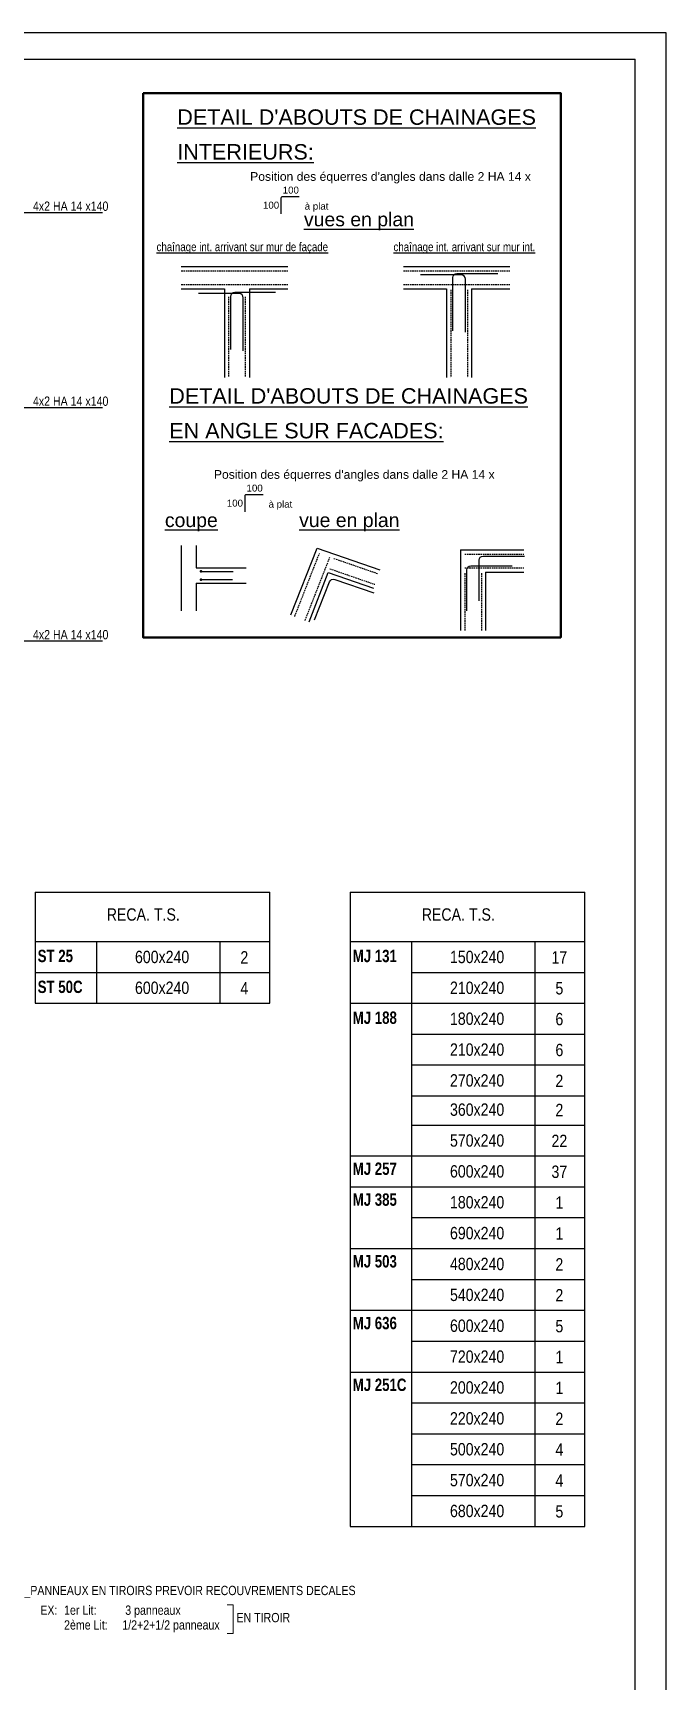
# Model space of a CAD drawing. Header units: centimetres. Extents: x 24964 to 31264, y 2319 to 6519.
# Drawn here: x 30239 to 31264, y 3850 to 6519 of the extents above; entities that cross this region are included whole.
import ezdxf
from ezdxf.enums import TextEntityAlignment as Align

# ---------------------------------------------------------------- set-up
doc = ezdxf.new("R2010")
doc.units = ezdxf.units.CM
doc.header["$LTSCALE"] = 12.7
doc.linetypes.add('CACHE', pattern=[9.525, 6.35, -3.175])
for name, color, linetype in [('01_arm', 50, 'Continuous'), ('01_ARMA_INF', 50, 'Continuous'), ('01_cote_gen', 4, 'Continuous'), ('01_texte', 230, 'Continuous'), ('_CAD_2_', 2, 'Continuous')]:
    doc.layers.add(name, color=color, linetype=linetype)
doc.layers.add('01_coupés', color=2, linetype='Continuous', lineweight=50)
doc.styles.add('impact', font='impact.ttf')
doc.styles.add('MATTE_TXT', font='arial.ttf')
doc.styles.add('michel-cote', font='ARIALN.TTF')
doc.styles.add('NARROW', font='ARIALN.TTF')
doc.styles.add('STYLE2', font='ARIALN.TTF')

msp = doc.modelspace()

# ---------------------------------------------------------------- linework, layer by layer
at = {"layer": '01_arm', "elevation": -0.05}
for points in [[(30939.21, 6034.1), (30939.21, 6120.29, 0.4026423), (30932.73, 6127.03), (30866.45, 6127.03)], [(30918.87, 6036.42), (30918.87, 6122.61, -0.4026423), (30925.35, 6129.36), (30991.63, 6129.36)], [(30579.39, 6003.81), (30579.39, 6089.99, 0.4026423), (30572.91, 6096.74), (30506.63, 6096.74)], [(30559.05, 6006.13), (30559.05, 6092.32, -0.4026423), (30565.53, 6099.07), (30631.81, 6099.07)], [(30961.37, 5598.93), (30961.37, 5665.17, -0.4026423), (30968.11, 5671.65), (31035.13, 5671.65)], [(30694.89, 5568.28), (30719.06, 5629.99, -0.4026423), (30727.56, 5633.91), (30790.89, 5611.96)], [(30941.31, 5582.9), (30941.31, 5649.13, -0.4026423), (30948.05, 5655.61), (31015.08, 5655.61)]]:
    msp.add_lwpolyline(points, format="xyb", dxfattribs=at)
at = {"layer": '01_ARMA_INF', "linetype": 'Continuous', "lineweight": 0}
for p, q in [((30553.54, 3972.94), (30563.23, 3972.94)), ((30563.23, 3972.94), (30563.23, 3926.8)), ((30553.54, 3926.8), (30563.23, 3926.8))]:
    msp.add_line(p, q, dxfattribs=at)
at = {"layer": '01_cote_gen'}
for p, q in [((31264.29, 6518.88), (24964.29, 6518.88)), ((31264.29, 3772.1), (31264.29, 6518.88))]:
    msp.add_line(p, q, dxfattribs=at)
at = {"layer": '01_coupés', "elevation": -0.05}
msp.add_lwpolyline([(30417.19, 6421.44), (31093.8, 6421.44), (31093.8, 5539.8), (30417.19, 5539.8)], close=True, dxfattribs=at)
at = {"layer": '01_texte'}
for p, q in [((25014.29, 6476.69), (31214.29, 6476.69)), ((31214.29, 3772.1), (31214.29, 6476.69)), ((30478.9, 6140.49, -0.05), (30651.51, 6140.49, -0.05)), ((30838.72, 6140.49, -0.05), (31011.33, 6140.49, -0.05)), ((30478.9, 6104.49, -0.05), (30548.97, 6104.49, -0.05)), ((30548.97, 6104.49, -0.05), (30548.97, 5961.08, -0.05)), ((30589.47, 6104.49, -0.05), (30651.51, 6104.49, -0.05)), ((30589.47, 6104.49, -0.05), (30589.47, 5961.08, -0.05)), ((30838.72, 6104.49, -0.05), (30908.79, 6104.49, -0.05)), ((30908.79, 6104.49, -0.05), (30908.79, 5961.08, -0.05)), ((30949.29, 6104.49, -0.05), (31011.33, 6104.49, -0.05)), ((30949.29, 6104.49, -0.05), (30949.29, 5961.08, -0.05)), ((30478.76, 5688.86, -0.05), (30478.76, 5583.08, -0.05)), ((30503.02, 5688.86, -0.05), (30503.02, 5652.5, -0.05)), ((30656.57, 5576.51, -0.05), (30698.88, 5684.51, -0.05)), ((30698.88, 5684.51, -0.05), (30800.42, 5649.38, -0.05)), ((30931.54, 5681.74, -0.05), (31034.07, 5681.74, -0.05)), ((30931.54, 5681.74, -0.05), (30931.54, 5551.01, -0.05)), ((30503.02, 5652.5, -0.05), (30583.86, 5652.5, -0.05)), ((30510.95, 5646.9, -0.05), (30563.13, 5646.9, -0.05)), ((30510.95, 5633.49, -0.05), (30562.22, 5633.49, -0.05)), ((30685.9, 5565.02, -0.05), (30717.17, 5644.85, -0.05)), ((30717.17, 5644.85, -0.05), (30790.12, 5619.61, -0.05)), ((30972.04, 5645.74, -0.05), (31034.07, 5645.74, -0.05)), ((30972.04, 5645.74, -0.05), (30972.04, 5551.01, -0.05)), ((30503.02, 5627.89, -0.05), (30583.86, 5627.89, -0.05)), ((30503.02, 5627.89, -0.05), (30503.02, 5583.08, -0.05))]:
    msp.add_line(p, q, dxfattribs=at)
at = {"layer": '01_texte', "ltscale": 30}
for p, q in [((29909.55, 6228.35), (30351.19, 6228.35)), ((29909.55, 5912.56), (30351.19, 5912.56)), ((29909.55, 5534.46), (30351.19, 5534.46)), ((30242.22, 5127.46), (30622.22, 5127.46)), ((30242.22, 5127.46), (30242.22, 4947.46)), ((30622.22, 4947.46), (30622.22, 5127.46)), ((30622.22, 5047.46), (30622.22, 5127.46)), ((30752.53, 5127.46), (31132.53, 5127.46)), ((30752.53, 5127.46), (30752.53, 4150.19)), ((31132.53, 4150.19), (31132.53, 5127.46)), ((31132.53, 5047.46), (31132.53, 5127.46)), ((30242.22, 5047.46), (30622.22, 5047.46)), ((30342.22, 4947.46), (30342.22, 5047.46)), ((30542.22, 4947.46), (30542.22, 5047.46)), ((30752.53, 5047.46), (31132.53, 5047.46)), ((30852.53, 4500.19), (30852.53, 5047.46)), ((31052.53, 4500.19), (31052.53, 5047.46)), ((30242.22, 5027.46), (30242.22, 4947.46)), ((30752.53, 5027.46), (30752.53, 4100.19)), ((30242.22, 4997.46), (30622.22, 4997.46)), ((30852.53, 4997.46), (31132.53, 4997.46)), ((30242.22, 4947.46), (30622.22, 4947.46)), ((30752.53, 4947.46), (31132.53, 4947.46)), ((31132.53, 4100.19), (31132.53, 4947.46)), ((30852.53, 4897.46), (31132.53, 4897.46)), ((30852.53, 4847.46), (31132.53, 4847.46)), ((30852.53, 4847.46), (31132.53, 4847.46)), ((30852.53, 4847.46), (31132.53, 4847.46)), ((30852.53, 4150.19), (30852.53, 4797.46)), ((30852.53, 4797.46), (31132.53, 4797.46)), ((30852.53, 4797.46), (31132.53, 4797.46)), ((31052.53, 4150.19), (31052.53, 4797.46)), ((30852.53, 4750.19), (31132.53, 4750.19)), ((30852.53, 4100.19), (30852.53, 4747.46)), ((31052.53, 4100.19), (31052.53, 4747.46)), ((30752.53, 4700.19), (31132.53, 4700.19)), ((30852.53, 4700.19), (31132.53, 4700.19)), ((30752.53, 4650.19), (31132.53, 4650.19)), ((30852.53, 4600.19), (31132.53, 4600.19)), ((30752.53, 4550.19), (31132.53, 4550.19)), ((30852.53, 4550.19), (31132.53, 4550.19)), ((30852.53, 4500.19), (31132.53, 4500.19)), ((30752.53, 4450.19), (31132.53, 4450.19)), ((30852.53, 4400.19), (31132.53, 4400.19)), ((30752.53, 4350.19), (31132.53, 4350.19)), ((30852.53, 4300.19), (31132.53, 4300.19)), ((30852.53, 4250.19), (31132.53, 4250.19)), ((30852.53, 4200.19), (31132.53, 4200.19)), ((30852.53, 4150.19), (31132.53, 4150.19)), ((30852.53, 4150.19), (31132.53, 4150.19)), ((30752.53, 4100.19), (31132.53, 4100.19))]:
    msp.add_line(p, q, dxfattribs=at)
at = {"layer": '01_texte', "linetype": 'CACHE', "ltscale": 0.03}
for p, q in [((30478.9, 6133.74, -0.05), (30651.51, 6133.74, -0.05)), ((30838.72, 6133.74, -0.05), (31011.33, 6133.74, -0.05)), ((30478.9, 6111.24, -0.05), (30651.51, 6111.24, -0.05)), ((30555.72, 6091.67, -0.05), (30555.72, 5961.08, -0.05)), ((30582.72, 6091.67, -0.05), (30582.72, 5961.08, -0.05)), ((30838.72, 6111.24, -0.05), (31011.33, 6111.24, -0.05)), ((30915.54, 6102.65, -0.05), (30915.54, 5961.08, -0.05)), ((30942.54, 6102.65, -0.05), (30942.54, 5961.08, -0.05)), ((30662.85, 5574.05, -0.05), (30702.8, 5676.02, -0.05)), ((30679.61, 5567.48, -0.05), (30719.82, 5670.12, -0.05)), ((30726.21, 5667.92, -0.05), (30798.21, 5643, -0.05)), ((30938.29, 5674.99, -0.05), (31034.07, 5674.99, -0.05)), ((30719.64, 5651.14, -0.05), (30792.33, 5625.99, -0.05)), ((30938.29, 5652.49, -0.05), (31034.07, 5652.49, -0.05)), ((30938.29, 5643.9, -0.05), (30938.29, 5551.01, -0.05)), ((30965.29, 5643.9, -0.05), (30965.29, 5551.01, -0.05))]:
    msp.add_line(p, q, dxfattribs=at)
at = {"layer": '01_texte', "elevation": -0.05}
for points in [[(30670.12, 6253.57), (30642.72, 6253.57, 0.4142136), (30640.47, 6251.32), (30640.47, 6225.78)], [(30611.51, 5771), (30584.11, 5771, 0.4142136), (30581.86, 5768.75), (30581.86, 5743.21)]]:
    msp.add_lwpolyline(points, format="xyb", dxfattribs=at)
at = {"layer": '01_texte', "const_width": 2.25, "elevation": -0.05}
for points in [[(30509.82, 5646.9, 1), (30512.07, 5646.9, 1)], [(30509.82, 5633.49, -1), (30512.07, 5633.49, -1)]]:
    msp.add_lwpolyline(points, format="xyb", close=True, dxfattribs=at)

# ---------------------------------------------------------------- texts
at = {"layer": '01_texte'}
for s, height, style, p in [("%%UDETAIL D'ABOUTS DE CHAINAGES", 25, 'MATTE_TXT', (30472.51, 6370.13, -0.05)), ('%%UINTERIEURS:', 25, 'MATTE_TXT', (30472.51, 6313.88, -0.05)), ('4x2 HA 14 x140', 15, 'STYLE2', (30238.66, 6230.82)), ('%%Uvues en plan', 22.5, 'MATTE_TXT', (30677.71, 6205.77, -0.05)), ('à plat', 11.25, 'MATTE_TXT', (30678.96, 6232.72, -0.05)), ('4x2 HA 14 x140', 15, 'STYLE2', (30238.66, 5915.03)), ("%%UDETAIL D'ABOUTS DE CHAINAGES", 25, 'MATTE_TXT', (30459.52, 5918.56, -0.05)), ('%%UEN ANGLE SUR FACADES:', 25, 'MATTE_TXT', (30459.52, 5862.31, -0.05)), ('à plat', 11.25, 'MATTE_TXT', (30620.35, 5750.15, -0.05)), ('%%uvue en plan', 22.5, 'MATTE_TXT', (30669.95, 5718.64, -0.05)), ('%%ucoupe', 22.5, 'MATTE_TXT', (30452.48, 5718.64, -0.05)), ('4x2 HA 14 x140', 15, 'STYLE2', (30238.66, 5536.93))]:
    msp.add_text(s, height=height, dxfattribs=dict(at, style=style)).set_placement(p)
at = {"layer": '01_texte', "style": 'MATTE_TXT'}
for p in [(30656.42, 6258.76, -0.05), (30597.81, 5776.19, -0.05)]:
    msp.add_text('100', height=11.25, dxfattribs=at).set_placement(p, align=Align.CENTER)
for p in [(30637.59, 6234.37, -0.05), (30578.98, 5751.8, -0.05)]:
    msp.add_text('100', height=11.25, dxfattribs=at).set_placement(p, align=Align.RIGHT)
at = {"layer": '01_texte', "style": 'MATTE_TXT', "width": 0.8}
for s, p in [('%%Uchaînage int. arrivant sur mur de façade', (30438.98, 6165.46, -0.05)), ('%%Uchaînage int. arrivant sur mur int.', (30822.78, 6165.46, -0.05))]:
    msp.add_text(s, height=14.0625, dxfattribs=at).set_placement(p)
at = {"layer": '01_texte', "ltscale": 30}
for s, style, p in [('RECA. T.S.', 'michel-cote', (30358.23, 5081.17)), ('RECA. T.S.', 'michel-cote', (30868.54, 5081.17)), ('ST 25', 'impact', (30246.36, 5014.04)), ('MJ 131', 'impact', (30756.67, 5014.04)), ('ST 50C', 'impact', (30246.36, 4964.04)), ('MJ 188', 'impact', (30756.67, 4914.04)), ('MJ 257', 'impact', (30756.67, 4669.5)), ('MJ 385', 'impact', (30756.67, 4619.5)), ('MJ 503', 'impact', (30756.67, 4519.5)), ('MJ 636', 'impact', (30756.67, 4419.5)), ('MJ 251C ', 'impact', (30756.67, 4319.5))]:
    msp.add_text(s, height=20, dxfattribs=dict(at, style=style)).set_placement(p)
at = {"layer": '01_texte', "ltscale": 30, "style": 'STYLE2'}
for s, p in [('600x240', (30447.92, 5022.46)), ('2', (30581.15, 5021.78)), ('150x240', (30958.23, 5022.46)), ('17', (31091.46, 5021.78)), ('600x240', (30447.92, 4972.46)), ('4', (30581.15, 4971.78)), ('210x240', (30958.23, 4972.46)), ('5', (31091.46, 4971.78)), ('180x240', (30958.23, 4922.46)), ('6', (31091.46, 4921.78)), ('210x240', (30958.23, 4872.46)), ('6', (31091.46, 4871.78)), ('270x240', (30958.23, 4822.46)), ('2', (31091.46, 4821.78)), ('360x240', (30958.23, 4775.19)), ('2', (31091.46, 4774.52)), ('570x240', (30958.23, 4725.19)), ('22', (31091.46, 4724.52)), ('600x240', (30958.23, 4675.19)), ('37', (31091.46, 4674.52)), ('180x240', (30958.23, 4625.19)), ('1', (31091.46, 4624.52)), ('690x240', (30958.23, 4575.19)), ('1', (31091.46, 4574.52)), ('480x240', (30958.23, 4525.19)), ('2', (31091.46, 4524.52)), ('540x240', (30958.23, 4475.19)), ('2', (31091.46, 4474.52)), ('600x240', (30958.23, 4425.19)), ('5', (31091.46, 4424.52)), ('720x240', (30958.23, 4375.19)), ('1', (31091.46, 4374.52)), ('200x240', (30958.23, 4325.19)), ('1', (31091.46, 4324.52)), ('220x240', (30958.23, 4275.19)), ('2', (31091.46, 4274.52)), ('500x240', (30958.23, 4225.19)), ('4', (31091.46, 4224.52)), ('570x240', (30958.23, 4175.19)), ('4', (31091.46, 4174.52)), ('680x240', (30958.23, 4125.19)), ('5', (31091.46, 4124.52))]:
    msp.add_text(s, height=20, dxfattribs=at).set_placement(p, align=Align.MIDDLE_CENTER)
at = {"layer": '01_texte', "char_height": 14.0625, "attachment_point": 1, "style": 'MATTE_TXT'}
for insert, width in [((30590.59, 6293.47, -0.05), 455.6598), ((30531.85, 5810.9, -0.05), 444.6509)]:
    msp.add_mtext("Position des équerres d'angles dans dalle 2 HA 14 x ", dxfattribs=dict(at, insert=insert, width=width))
at = {"layer": '_CAD_2_', "color": 2, "style": 'NARROW'}
for s, p in [('_PANNEAUX EN TIROIRS PREVOIR RECOUVREMENTS DECALES', (30224.86, 3996.42)), ('EX:', (30250.67, 3964.52)), ('1er Lit:', (30289.15, 3964.52)), (' 3 panneaux', (30383.48, 3964.52)), ('EN TIROIR', (30568.48, 3952.5)), ('2ème Lit:', (30289.15, 3940.6)), ('1/2+2+1/2 panneaux', (30383.48, 3940.6))]:
    msp.add_text(s, height=15, dxfattribs=at).set_placement(p, align=Align.MIDDLE_LEFT)

doc.saveas('drawing.dxf')
